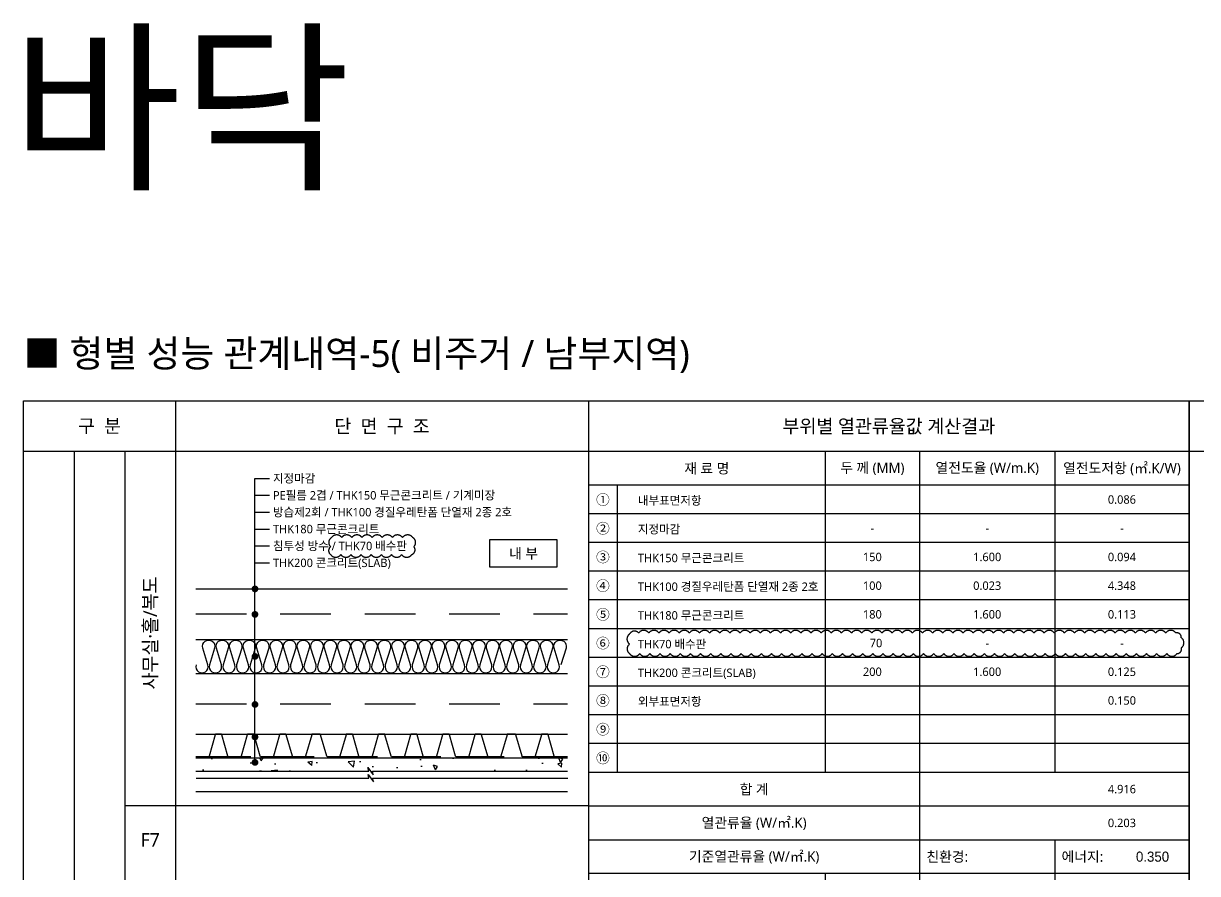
# Model space of a CAD drawing. Header units: millimetres. Extents: x 17329847 to 17386789, y -19727600 to -19720590.
# Drawn here: x 17362687 to 17366162, y -19723219 to -19720702 of the extents above; entities that cross this region are included whole.
import ezdxf
from ezdxf.enums import TextEntityAlignment as Align

# ---------------------------------------------------------------- set-up
doc = ezdxf.new("R2010")
doc.units = ezdxf.units.MM
doc.header["$LTSCALE"] = 100
doc.header["$MEASUREMENT"] = 0
for name, pattern in [('ACAD_ISO03W100', [30, 12, -18]), ('HID', [2.5, 1.5, -1]), ('HIDDEN', [0.375, 0.25, -0.125])]:
    doc.linetypes.add(name, pattern=pattern)
doc.layers.get('0').update_dxf_attribs({"linetype": 'CONTINUOUS'})
doc.layers.get('DEFPOINTS').update_dxf_attribs({"color": 171, "linetype": 'CONTINUOUS'})
for name, color, linetype in [('AA-MKXM', 7, 'CONTINUOUS'), ('AA-XXXX-TEXT', 3, 'CONTINUOUS'), ("CON'C", 2, 'CONTINUOUS'), ('FIN', 6, 'CONTINUOUS'), ('HAT', 253, 'CONTINUOUS'), ('INS', 8, 'CONTINUOUS'), ('LEADER', 7, 'CONTINUOUS'), ('SYM', 7, 'CONTINUOUS'), ('T-TEXT', 7, 'CONTINUOUS'), ('TEXT', 3, 'CONTINUOUS'), ('TEXT(실명)', 7, 'CONTINUOUS'), ('TEXT1-일반글씨', 3, 'CONTINUOUS'), ('TEXT2-제목', 7, 'CONTINUOUS'), ('wire-meshes', 1, 'CONTINUOUS'), ('도면폼', 7, 'CONTINUOUS'), ('방수', 1, 'HIDDEN'), ('배수판', 5, 'CONTINUOUS')]:
    doc.layers.add(name, color=color, linetype=linetype)
doc.layers.add('VE변경사항적용-20220616', color=10, linetype='CONTINUOUS', plot=False)
doc.styles.add('@나눔바른고딕', font='NanumBarunGothic.ttf')
doc.styles.add('굴림', font='')
doc.styles.add('나눔바른고딕', font='NanumBarunGothic.ttf')
doc.styles.get('굴림').set_extended_font_data('Gulim')

# ---------------------------------------------------------------- blocks, each defined once
blk = doc.blocks.new('BOX1')
at = {"layer": '도면폼', "ltscale": 1000}
blk.add_line((1777.5, 1250), (0, 1250), dxfattribs=at)
at = {"layer": '도면폼', "color": 4, "ltscale": 1000}
for p, q in [((700, 1250), (700, 300)), ((980, 1250), (980, 0)), ((1380, 1250), (1380, 300)), ((1777.5, 1150), (0, 1150)), ((85, 1150), (85, 300)), ((0, 300), (1777.5, 300)), ((0, 200), (1777.5, 200)), ((0, 100), (1777.5, 100)), ((1380, 100), (1380, 0))]:
    blk.add_line(p, q, dxfattribs=at)
at = {"layer": '도면폼', "color": 8}
for p, q in [((1777.5, 1065), (0, 1065)), ((1777.5, 980), (0, 980)), ((1777.5, 895), (0, 895)), ((1777.5, 810), (0, 810)), ((1777.5, 725), (0, 725)), ((1777.5, 640), (0, 640)), ((1777.5, 555), (0, 555)), ((1777.5, 470), (0, 470)), ((1777.5, 385), (0, 385))]:
    blk.add_line(p, q, dxfattribs=at)
at = {"layer": 'TEXT1-일반글씨', "style": '나눔바른고딕'}
for s, p in [('재 료 명', (350, 1200)), ('두 께 (MM)', (840, 1200)), ('열전도율 (W/m.K)', (1180, 1200)), ('열전도저항 (㎡.K/W)', (1578.8, 1200)), ('①', (42.5, 1107.5)), ('②', (42.5, 1022.5)), ('③', (42.5, 937.5)), ('④', (42.5, 852.5)), ('⑤', (42.5, 767.5)), ('⑥', (42.5, 682.5)), ('⑦', (42.5, 597.5)), ('⑧', (42.5, 512.5)), ('⑨', (42.5, 427.5)), ('⑩', (42.5, 342.5)), ('합 계', (490, 250)), ('열관류율 (W/㎡.K)', (490, 150)), ('기준열관류율 (W/㎡.K)', (490, 50))]:
    blk.add_text(s, height=30, dxfattribs=at).set_placement(p, align=Align.MIDDLE)
for s, p in [('친환경:', (1000, 50)), ('에너지:', (1400, 50))]:
    blk.add_text(s, height=30, dxfattribs=at).set_placement(p, align=Align.MIDDLE_LEFT)

msp = doc.modelspace()

# ---------------------------------------------------------------- hatches: boundary and pattern name
at = {"layer": 'HAT', "linetype": 'Continuous'}
h = msp.add_hatch(dxfattribs=at)
h.set_pattern_fill('AR-CONC', color=256, scale=20, angle=90, style=0)
h.set_pattern_definition([(140, (17420446.49, -19683187.15), (12.55043, 143.45204), [15, -165]), (85, (17420446.49, -19683187.15), (-150.43843, -27.75027), [12, -132]), (190.4514, (17420447.54, -19683175.2), (-137.8879, 115.70188), [12.74804, -140.22842]), (136.1842, (17420406.49, -19683187.15), (33.1038, 213.4482), [22.5, -247.5]), (186.6356, (17420409.25, -19683169.36), (-194.8236, 186.93254), [19.12206, -210.3426]), (81.1842, (17420406.5, -19683187.15), (-194.8237, 186.9324), [18, -198]), (111, (17420416.49, -19683167.15), (80.52378, 119.38141), [15, -165]), (56, (17420416.49, -19683167.15), (-145.03, 48.66307), [12, -132]), (161.4514, (17420423.2, -19683157.2), (-64.5061, 168.04453), [12.74804, -140.22842]), (127.5, (17420446.49, -19683187.15), (-66.57877, 2.43197), [0, -130.4, 0, -134, 0, -132.5]), (97.5, (17420446.49, -19683187.15), (-78.88234, 52.61391), [0, -76.4, 0, -127.4, 0, -50.5]), (57.5, (17420446.49, -19683231.75), (4.510974, 106.764487), [0, -50, 0, -156, 0, -207]), (47.5, (17420446.49, -19683251.75), (-20.021, 116.63723), [0, -65, 0, -103.6, 0, -147])])
h.paths.add_polyline_path([(17363720, -19722916.2), (17364297.4, -19722916.2), (17364297.4, -19722876.5), (17363197.4, -19722876.5), (17363197.4, -19722916.2), (17363709.2, -19722916.2), (17363706.5, -19722905.2), (17363722.7, -19722927.2)])

# ---------------------------------------------------------------- linework, layer by layer
at = {"color": 2, "ltscale": 0.1}
msp.add_lwpolyline([(17363197.4, -19722876.5), (17364297.4, -19722876.5)], dxfattribs=at)
at = {"layer": 'AA-MKXM', "color": 7}
msp.add_lwpolyline([(17364066.5, -19722311.5), (17364267.4, -19722311.5), (17364267.4, -19722231.5), (17364066.5, -19722231.5)], close=True, dxfattribs=at)
at = {"layer": "CON'C"}
msp.add_line((17363197.4, -19722976.5), (17364297.4, -19722976.5), dxfattribs=at)
at = {"layer": 'FIN'}
for points in [[(17363197.4, -19722376.5), (17364297.4, -19722376.5)], [(17363197.4, -19722526.5), (17364297.4, -19722526.5)], [(17363197.4, -19722626.5), (17364297.4, -19722626.5)], [(17363197.4, -19722806.5), (17364297.4, -19722806.5)]]:
    msp.add_lwpolyline(points, dxfattribs=at)
at = {"layer": 'INS'}
for points in [[(17363198.2, -19722601.5, 1.344031), (17363233.2, -19722601.5), (17363218.2, -19722551.5, -1.344031), (17363253.2, -19722551.5), (17363238.2, -19722601.5)], [(17363238.2, -19722601.5, 1.344031), (17363273.2, -19722601.5), (17363258.2, -19722551.5, -1.344031), (17363293.2, -19722551.5), (17363278.2, -19722601.5)], [(17363278.2, -19722601.5, 1.344031), (17363313.2, -19722601.5), (17363298.2, -19722551.5, -1.344031), (17363333.2, -19722551.5), (17363318.2, -19722601.5)], [(17363318.2, -19722601.5, 1.344031), (17363353.2, -19722601.5), (17363338.2, -19722551.5, -1.344031), (17363373.2, -19722551.5), (17363358.2, -19722601.5)], [(17363358.2, -19722601.5, 1.344031), (17363393.2, -19722601.5), (17363378.2, -19722551.5, -1.344031), (17363413.2, -19722551.5), (17363398.2, -19722601.5)], [(17363398.2, -19722601.5, 1.344031), (17363433.2, -19722601.5), (17363418.2, -19722551.5, -1.344031), (17363453.2, -19722551.5), (17363438.2, -19722601.5)], [(17363438.2, -19722601.5, 1.344031), (17363473.2, -19722601.5), (17363458.2, -19722551.5, -1.344031), (17363493.2, -19722551.5), (17363478.2, -19722601.5)], [(17363478.2, -19722601.5, 1.344031), (17363513.2, -19722601.5), (17363498.2, -19722551.5, -1.344031), (17363533.2, -19722551.5), (17363518.2, -19722601.5)], [(17363518.2, -19722601.5, 1.344031), (17363553.2, -19722601.5), (17363538.2, -19722551.5, -1.344031), (17363573.2, -19722551.5), (17363558.2, -19722601.5)], [(17363558.2, -19722601.5, 1.344031), (17363593.2, -19722601.5), (17363578.2, -19722551.5, -1.344031), (17363613.2, -19722551.5), (17363598.2, -19722601.5)], [(17363598.2, -19722601.5, 1.344031), (17363633.2, -19722601.5), (17363618.2, -19722551.5, -1.344031), (17363653.2, -19722551.5), (17363638.2, -19722601.5)], [(17363638.2, -19722601.5, 1.344031), (17363673.2, -19722601.5), (17363658.2, -19722551.5, -1.344031), (17363693.2, -19722551.5), (17363678.2, -19722601.5)], [(17363678.2, -19722601.5, 1.344031), (17363713.2, -19722601.5), (17363698.2, -19722551.5, -1.344031), (17363733.2, -19722551.5), (17363718.2, -19722601.5)], [(17363718.2, -19722601.5, 1.344031), (17363753.2, -19722601.5), (17363738.2, -19722551.5, -1.344031), (17363773.2, -19722551.5), (17363758.2, -19722601.5)], [(17363758.2, -19722601.5, 1.344031), (17363793.2, -19722601.5), (17363778.2, -19722551.5, -1.344031), (17363813.2, -19722551.5), (17363798.2, -19722601.5)], [(17363798.2, -19722601.5, 1.344031), (17363833.2, -19722601.5), (17363818.2, -19722551.5, -1.344031), (17363853.2, -19722551.5), (17363838.2, -19722601.5)], [(17363838.2, -19722601.5, 1.344031), (17363873.2, -19722601.5), (17363858.2, -19722551.5, -1.344031), (17363893.2, -19722551.5), (17363878.2, -19722601.5)], [(17363878.2, -19722601.5, 1.344031), (17363913.2, -19722601.5), (17363898.2, -19722551.5, -1.344031), (17363933.2, -19722551.5), (17363918.2, -19722601.5)], [(17363918.2, -19722601.5, 1.344031), (17363953.2, -19722601.5), (17363938.2, -19722551.5, -1.344031), (17363973.2, -19722551.5), (17363958.2, -19722601.5)], [(17363958.2, -19722601.5, 1.344031), (17363993.2, -19722601.5), (17363978.2, -19722551.5, -1.344031), (17364013.2, -19722551.5), (17363998.2, -19722601.5)], [(17363998.2, -19722601.5, 1.344031), (17364033.2, -19722601.5), (17364018.2, -19722551.5, -1.344031), (17364053.2, -19722551.5), (17364038.2, -19722601.5)], [(17364038.2, -19722601.5, 1.344031), (17364073.2, -19722601.5), (17364058.2, -19722551.5, -1.344031), (17364093.2, -19722551.5), (17364078.2, -19722601.5)], [(17364078.2, -19722601.5, 1.344031), (17364113.2, -19722601.5), (17364098.2, -19722551.5, -1.344031), (17364133.2, -19722551.5), (17364118.2, -19722601.5)], [(17364118.2, -19722601.5, 1.344031), (17364153.2, -19722601.5), (17364138.2, -19722551.5, -1.344031), (17364173.2, -19722551.5), (17364158.2, -19722601.5)], [(17364158.2, -19722601.5, 1.344031), (17364193.2, -19722601.5), (17364178.2, -19722551.5, -1.344031), (17364213.2, -19722551.5), (17364198.2, -19722601.5)], [(17364198.2, -19722601.5, 1.344031), (17364233.2, -19722601.5), (17364218.2, -19722551.5, -1.344031), (17364253.2, -19722551.5), (17364238.2, -19722601.5)], [(17364238.2, -19722601.5, 1.344031), (17364273.2, -19722601.5), (17364258.2, -19722551.5, -1.344031), (17364293.2, -19722551.5), (17364278.2, -19722601.5)]]:
    msp.add_lwpolyline(points, format="xyb", dxfattribs=at)
at = {"layer": 'LEADER'}
for p, q in [((17363372.6, -19722890.3), (17363372.6, -19722049.3)), ((17363372.6, -19722049.3), (17363415.8, -19722049.3)), ((17363372.6, -19722099.3), (17363415.8, -19722099.3)), ((17363372.6, -19722149.3), (17363415.8, -19722149.3)), ((17363372.6, -19722199.3), (17363415.8, -19722199.3)), ((17363372.6, -19722249.3), (17363415.8, -19722249.3)), ((17363372.6, -19722299.3), (17363415.8, -19722299.3))]:
    msp.add_line(p, q, dxfattribs=at)
at = {"layer": 'SYM', "ltscale": 1000}
for points in [[(17363197.4, -19722916.2), (17363709.2, -19722916.2), (17363706.5, -19722905.2), (17363722.7, -19722927.2), (17363720, -19722916.2), (17364297.4, -19722916.2)], [(17363198.2, -19722936.9), (17363709.9, -19722936.9), (17363707.2, -19722925.9), (17363723.4, -19722947.9), (17363720.7, -19722936.9), (17364298.2, -19722936.9)]]:
    msp.add_lwpolyline(points, dxfattribs=at)
at = {"layer": 'TEXT(실명)', "const_width": 10}
for points in [[(17363372.6, -19722371.5, -1), (17363372.6, -19722381.5, -1)], [(17363372.6, -19722446.8, -1), (17363372.6, -19722456.8, -1)], [(17363372.6, -19722571.5, -1), (17363372.6, -19722581.5, -1)], [(17363372.6, -19722713.6, -1), (17363372.6, -19722723.6, -1)], [(17363372.6, -19722809.9, -1), (17363372.6, -19722819.9, -1)], [(17363372.6, -19722885.3, -1), (17363372.6, -19722895.3, -1)]]:
    msp.add_lwpolyline(points, format="xyb", close=True, dxfattribs=at)
at = {"layer": 'VE변경사항적용-20220616', "linetype": 'ACAD_ISO03W100'}
for points in [[(17363596.6, -19722274.9, 0.520567), (17363626.6, -19722274.9, 0.520567), (17363656.6, -19722274.9, 0.520567), (17363686.6, -19722274.9, 0.520567), (17363716.6, -19722274.9, 0.520567), (17363746.6, -19722274.9, 0.520567), (17363776.6, -19722274.9, 0.520567), (17363806.6, -19722274.9, 0.520567), (17363836.6, -19722274.9, 0.520567), (17363842.7, -19722251, 0.520567), (17363839.3, -19722224.4, 0.520567), (17363809.3, -19722224.4, 0.520567), (17363779.3, -19722224.4, 0.520567), (17363749.3, -19722224.4, 0.520567), (17363719.3, -19722224.4, 0.520567), (17363689.3, -19722224.4, 0.520567), (17363659.3, -19722224.4, 0.520567), (17363629.3, -19722224.4, 0.520567), (17363599.3, -19722224.4, 0.520567), (17363596.6, -19722251.7, 0.520567)], [(17364481.4, -19722568.2, 0.520567), (17364511.4, -19722568.2, 0.520567), (17364541.4, -19722568.2, 0.520567), (17364571.4, -19722568.2, 0.520567), (17364601.4, -19722568.2, 0.520567), (17364631.4, -19722568.2, 0.520567), (17364661.4, -19722568.2, 0.520567), (17364691.4, -19722568.2, 0.520567), (17364721.4, -19722568.2, 0.520567), (17364751.4, -19722568.2, 0.520567), (17364781.4, -19722568.2, 0.520567), (17364811.4, -19722568.2, 0.520567), (17364841.4, -19722568.2, 0.520567), (17364871.4, -19722568.2, 0.520567), (17364901.4, -19722568.2, 0.520567), (17364931.4, -19722568.2, 0.520567), (17364961.4, -19722568.2, 0.520567), (17364991.4, -19722568.2, 0.520567), (17365021.4, -19722568.2, 0.520567), (17365051.4, -19722568.2, 0.520567), (17365081.4, -19722568.2, 0.520567), (17365111.4, -19722568.2, 0.520567), (17365141.4, -19722568.2, 0.520567), (17365171.4, -19722568.2, 0.520567), (17365201.4, -19722568.2, 0.520567), (17365231.4, -19722568.2, 0.520567), (17365261.4, -19722568.2, 0.520567), (17365291.4, -19722568.2, 0.520567), (17365321.4, -19722568.2, 0.520567), (17365351.4, -19722568.2, 0.520567), (17365381.4, -19722568.2, 0.520567), (17365411.4, -19722568.2, 0.520567), (17365441.4, -19722568.2, 0.520567), (17365471.4, -19722568.2, 0.520567), (17365501.4, -19722568.2, 0.520567), (17365531.4, -19722568.2, 0.520567), (17365561.4, -19722568.2, 0.520567), (17365591.4, -19722568.2, 0.520567), (17365621.4, -19722568.2, 0.520567), (17365651.4, -19722568.2, 0.520567), (17365681.4, -19722568.2, 0.520567), (17365711.4, -19722568.2, 0.520567), (17365741.4, -19722568.2, 0.520567), (17365771.4, -19722568.2, 0.520567), (17365801.4, -19722568.2, 0.520567), (17365831.4, -19722568.2, 0.520567), (17365861.4, -19722568.2, 0.520567), (17365891.4, -19722568.2, 0.520567), (17365921.4, -19722568.2, 0.520567), (17365951.4, -19722568.2, 0.520567), (17365981.4, -19722568.2, 0.520567), (17366011.4, -19722568.2, 0.520567), (17366041.4, -19722568.2, 0.520567), (17366071.4, -19722568.2, 0.520567), (17366101.4, -19722568.2, 0.520567), (17366114.2, -19722551.1, 0.520567), (17366114.2, -19722521.1, 0.520567), (17366098.3, -19722507, 0.520567), (17366068.3, -19722507, 0.520567), (17366038.3, -19722507, 0.520567), (17366008.3, -19722507, 0.520567), (17365978.3, -19722507, 0.520567), (17365948.3, -19722507, 0.520567), (17365918.3, -19722507, 0.520567), (17365888.3, -19722507, 0.520567), (17365858.3, -19722507, 0.520567), (17365828.3, -19722507, 0.520567), (17365798.3, -19722507, 0.520567), (17365768.3, -19722507, 0.520567), (17365738.3, -19722507, 0.520567), (17365708.3, -19722507, 0.520567), (17365678.3, -19722507, 0.520567), (17365648.3, -19722507, 0.520567), (17365618.3, -19722507, 0.520567), (17365588.3, -19722507, 0.520567), (17365558.3, -19722507, 0.520567), (17365528.3, -19722507, 0.520567), (17365498.3, -19722507, 0.520567), (17365468.3, -19722507, 0.520567), (17365438.3, -19722507, 0.520567), (17365408.3, -19722507, 0.520567), (17365378.3, -19722507, 0.520567), (17365348.3, -19722507, 0.520567), (17365318.3, -19722507, 0.520567), (17365288.3, -19722507, 0.520567), (17365258.3, -19722507, 0.520567), (17365228.3, -19722507, 0.520567), (17365198.3, -19722507, 0.520567), (17365168.3, -19722507, 0.520567), (17365138.3, -19722507, 0.520567), (17365108.3, -19722507, 0.520567), (17365078.3, -19722507, 0.520567), (17365048.3, -19722507, 0.520567), (17365018.3, -19722507, 0.520567), (17364988.3, -19722507, 0.520567), (17364958.3, -19722507, 0.520567), (17364928.3, -19722507, 0.520567), (17364898.3, -19722507, 0.520567), (17364868.3, -19722507, 0.520567), (17364838.3, -19722507, 0.520567), (17364808.3, -19722507, 0.520567), (17364778.3, -19722507, 0.520567), (17364748.3, -19722507, 0.520567), (17364718.3, -19722507, 0.520567), (17364688.3, -19722507, 0.520567), (17364658.3, -19722507, 0.520567), (17364628.3, -19722507, 0.520567), (17364598.3, -19722507, 0.520567), (17364568.3, -19722507, 0.520567), (17364538.3, -19722507, 0.520567), (17364508.3, -19722507, 0.520567), (17364481.4, -19722510, 0.520567), (17364481.4, -19722540, 0.520567)]]:
    msp.add_lwpolyline(points, format="xyb", close=True, dxfattribs=at)
at = {"layer": 'wire-meshes', "linetype": 'HID'}
for p, q in [((17363197.4, -19722450.5), (17364297.4, -19722450.5)), ((17363197.4, -19722716.5), (17364297.4, -19722716.5))]:
    msp.add_line(p, q, dxfattribs=at)
at = {"layer": '도면폼'}
for p, q in [((17363137.4, -19721819.3), (17363137.4, -19726969.3)), ((17364359.9, -19721819.3), (17364359.9, -19726969.3)), ((17369587.4, -19721969.3), (17366137.4, -19721969.3))]:
    msp.add_line(p, q, dxfattribs=at)
at = {"layer": '도면폼', "ltscale": 1000}
for p, q in [((17366137.4, -19721969.3), (17362687.4, -19721969.3)), ((17362837.4, -19721969.3), (17362837.4, -19726969.3)), ((17362987.4, -19721969.3), (17362987.4, -19726969.3))]:
    msp.add_line(p, q, dxfattribs=at)
at = {"layer": '도면폼', "color": 4, "ltscale": 1000}
msp.add_line((17364359.9, -19723019.3), (17362987.4, -19723019.3), dxfattribs=at)
at = {"layer": '도면폼'}
for points in [[(17362687.4, -19721819.3), (17366137.4, -19721819.3), (17366137.4, -19726969.3), (17362687.4, -19726969.3)], [(17366137.4, -19721819.3), (17369587.4, -19721819.3), (17369587.4, -19726969.3), (17366137.4, -19726969.3)]]:
    msp.add_lwpolyline(points, close=True, dxfattribs=at)
at = {"layer": '방수', "ltscale": 5}
msp.add_line((17364297.4, -19722874), (17363197.4, -19722874), dxfattribs=at)
at = {"layer": '배수판'}
msp.add_lwpolyline([(17364297.4, -19722874), (17364260.6, -19722874, -0.339788), (17364258.3, -19722872.2), (17364240.2, -19722808.3, 0.339788), (17364237.9, -19722806.5), (17364222.5, -19722806.5, 0.340285), (17364220.2, -19722808.3), (17364202.2, -19722872.2, -0.340285), (17364199.9, -19722874), (17364165.3, -19722874, -0.339788), (17364163, -19722872.2), (17364144.9, -19722808.3, 0.339788), (17364142.6, -19722806.5), (17364120.9, -19722806.5, 0.340285), (17364118.6, -19722808.3), (17364100.6, -19722872.2, -0.340285), (17364098.3, -19722874), (17364063.7, -19722874, -0.339788), (17364061.4, -19722872.2), (17364043.3, -19722808.3, 0.339788), (17364041, -19722806.5), (17364025.6, -19722806.5, 0.340285), (17364023.3, -19722808.3), (17364005.3, -19722872.2, -0.340285), (17364003, -19722874), (17363968.4, -19722874, -0.339788), (17363966.1, -19722872.2), (17363948, -19722808.3, 0.339788), (17363945.7, -19722806.5), (17363930.3, -19722806.5, 0.340285), (17363928, -19722808.3), (17363910, -19722872.2, -0.340285), (17363907.7, -19722874), (17363873.1, -19722874, -0.339788), (17363870.8, -19722872.2), (17363852.7, -19722808.3, 0.339788), (17363850.4, -19722806.5), (17363835, -19722806.5, 0.340285), (17363832.7, -19722808.3), (17363814.7, -19722872.2, -0.340285), (17363812.4, -19722874), (17363777.8, -19722874, -0.339788), (17363775.5, -19722872.2), (17363757.4, -19722808.3, 0.339788), (17363755.1, -19722806.5), (17363739.7, -19722806.5, 0.340285), (17363737.4, -19722808.3), (17363719.4, -19722872.2, -0.340285), (17363717.1, -19722874), (17363682.5, -19722874, -0.339788), (17363680.2, -19722872.2), (17363662.1, -19722808.3, 0.339788), (17363659.8, -19722806.5), (17363644.4, -19722806.5, 0.340285), (17363642.1, -19722808.3), (17363624.1, -19722872.2, -0.340285), (17363621.8, -19722874), (17363587.2, -19722874, -0.339788), (17363584.9, -19722872.2), (17363566.8, -19722808.3, 0.339788), (17363564.5, -19722806.5), (17363542.7, -19722806.5, 0.340285), (17363540.4, -19722808.3), (17363522.4, -19722872.2, -0.340285), (17363520.1, -19722874), (17363485.5, -19722874, -0.339788), (17363483.2, -19722872.2), (17363465.1, -19722808.3, 0.339788), (17363462.8, -19722806.5), (17363447.4, -19722806.5, 0.340285), (17363445.1, -19722808.3), (17363427.1, -19722872.2, -0.340285), (17363424.8, -19722874), (17363390.2, -19722874, -0.339788), (17363387.9, -19722872.2), (17363369.8, -19722808.3, 0.339788), (17363367.5, -19722806.5), (17363352.1, -19722806.5, 0.340285), (17363349.8, -19722808.3), (17363331.8, -19722872.2, -0.340285), (17363329.5, -19722874), (17363295, -19722874, -0.339788), (17363292.7, -19722872.2), (17363274.5, -19722808.3, 0.339788), (17363272.2, -19722806.5), (17363256.8, -19722806.5, 0.340285), (17363254.5, -19722808.3), (17363236.6, -19722872.2, -0.340285), (17363234.2, -19722874), (17363197.4, -19722874)], format="xyb", dxfattribs=at)

# ---------------------------------------------------------------- block references
at = {"layer": 'TEXT', "color": 3}
for p in [(17364359.9, -19723219.3), (17364359.9, -19724469.3)]:
    msp.add_blockref('BOX1', p, dxfattribs=at)

# ---------------------------------------------------------------- texts
at = {"layer": 'AA-XXXX-TEXT', "style": '@나눔바른고딕'}
msp.add_text('사무실·홀/복도', height=40, rotation=90, dxfattribs=at).set_placement((17363062.4, -19722507.1), align=Align.MIDDLE_CENTER)
at = {"layer": 'AA-XXXX-TEXT', "style": '나눔바른고딕'}
msp.add_text('F7', height=40, dxfattribs=at).set_placement((17363062.4, -19723119.3), align=Align.MIDDLE)
at = {"layer": 'DEFPOINTS', "style": '나눔바른고딕'}
msp.add_text('바닥', height=400, dxfattribs=at).set_placement((17362652.3, -19720953.4), align=Align.MIDDLE_LEFT)
at = {"layer": 'T-TEXT', "style": '나눔바른고딕'}
msp.add_text('■ 형별 성능 관계내역-5( 비주거 / 남부지역)', height=80, dxfattribs=at).set_placement((17362687.4, -19721719.3))
at = {"layer": 'TEXT', "style": '나눔바른고딕'}
for s, p in [('지정마감', (17363425.8, -19722049.3)), ('PE필름 2겹 / THK150 무근콘크리트 / 기계미장', (17363425.8, -19722099.3)), ('내부표면저항', (17364506, -19722114.9)), ('방습제2회 / THK100 경질우레탄폼 단열재 2종 2호', (17363425.8, -19722149.3)), ('THK180 무근콘크리트', (17363425.8, -19722199.3)), ('지정마감', (17364506, -19722199.9)), ('침투성 방수 / THK70 배수판', (17363425.8, -19722249.3)), ('THK200 콘크리트(SLAB)', (17363425.8, -19722299.3)), ('THK150 무근콘크리트', (17364506, -19722284.9)), ('THK100 경질우레탄폼 단열재 2종 2호', (17364506, -19722369.9)), ('THK180 무근콘크리트', (17364506, -19722454.9)), ('THK70 배수판', (17364506, -19722539.9)), ('THK200 콘크리트(SLAB)', (17364506, -19722624.9)), ('외부표면저항', (17364506, -19722709.9))]:
    msp.add_text(s, height=25, dxfattribs=at).set_placement(p, align=Align.MIDDLE_LEFT)
for s, height, p in [('0.086', 25, (17365938.6, -19722111.8)), ('-', 25, (17365199.9, -19722196.8)), ('-', 25, (17365539.9, -19722196.8)), ('-', 25, (17365938.6, -19722196.8)), ('내 부', 30, (17364167.7, -19722271.5)), ('150', 25, (17365199.9, -19722281.8)), ('1.600', 25, (17365539.9, -19722281.8)), ('0.094', 25, (17365938.6, -19722281.8)), ('100', 25, (17365199.9, -19722366.8)), ('0.023', 25, (17365539.9, -19722366.8)), ('4.348', 25, (17365938.6, -19722366.8)), ('180', 25, (17365199.9, -19722451.8)), ('1.600', 25, (17365539.9, -19722451.8)), ('0.113', 25, (17365938.6, -19722451.8)), ('70', 25, (17365210.7, -19722536.8)), ('-', 25, (17365539.9, -19722536.8)), ('-', 25, (17365938.6, -19722536.8)), ('200', 25, (17365199.9, -19722621.8)), ('1.600', 25, (17365539.9, -19722621.8)), ('0.125', 25, (17365938.6, -19722621.8)), ('0.150', 25, (17365938.6, -19722706.8)), ('4.916', 25, (17365938.6, -19722969.3)), ('0.203', 25, (17365938.6, -19723069.3))]:
    msp.add_text(s, height=height, dxfattribs=at).set_placement(p, align=Align.MIDDLE_CENTER)
at = {"layer": 'TEXT', "color": 2, "style": '굴림'}
msp.add_text('0.350', height=30, dxfattribs=at).set_placement((17366078.3, -19723169.3), align=Align.MIDDLE_RIGHT)
at = {"layer": 'TEXT2-제목', "style": '나눔바른고딕'}
for s, p in [('구  분', (17362912.4, -19721894.3)), ('단  면  구  조', (17363748.6, -19721894.3)), ('부위별 열관류율값 계산결과', (17365248.6, -19721894.3))]:
    msp.add_text(s, height=40, dxfattribs=at).set_placement(p, align=Align.MIDDLE)

doc.saveas('drawing.dxf')
